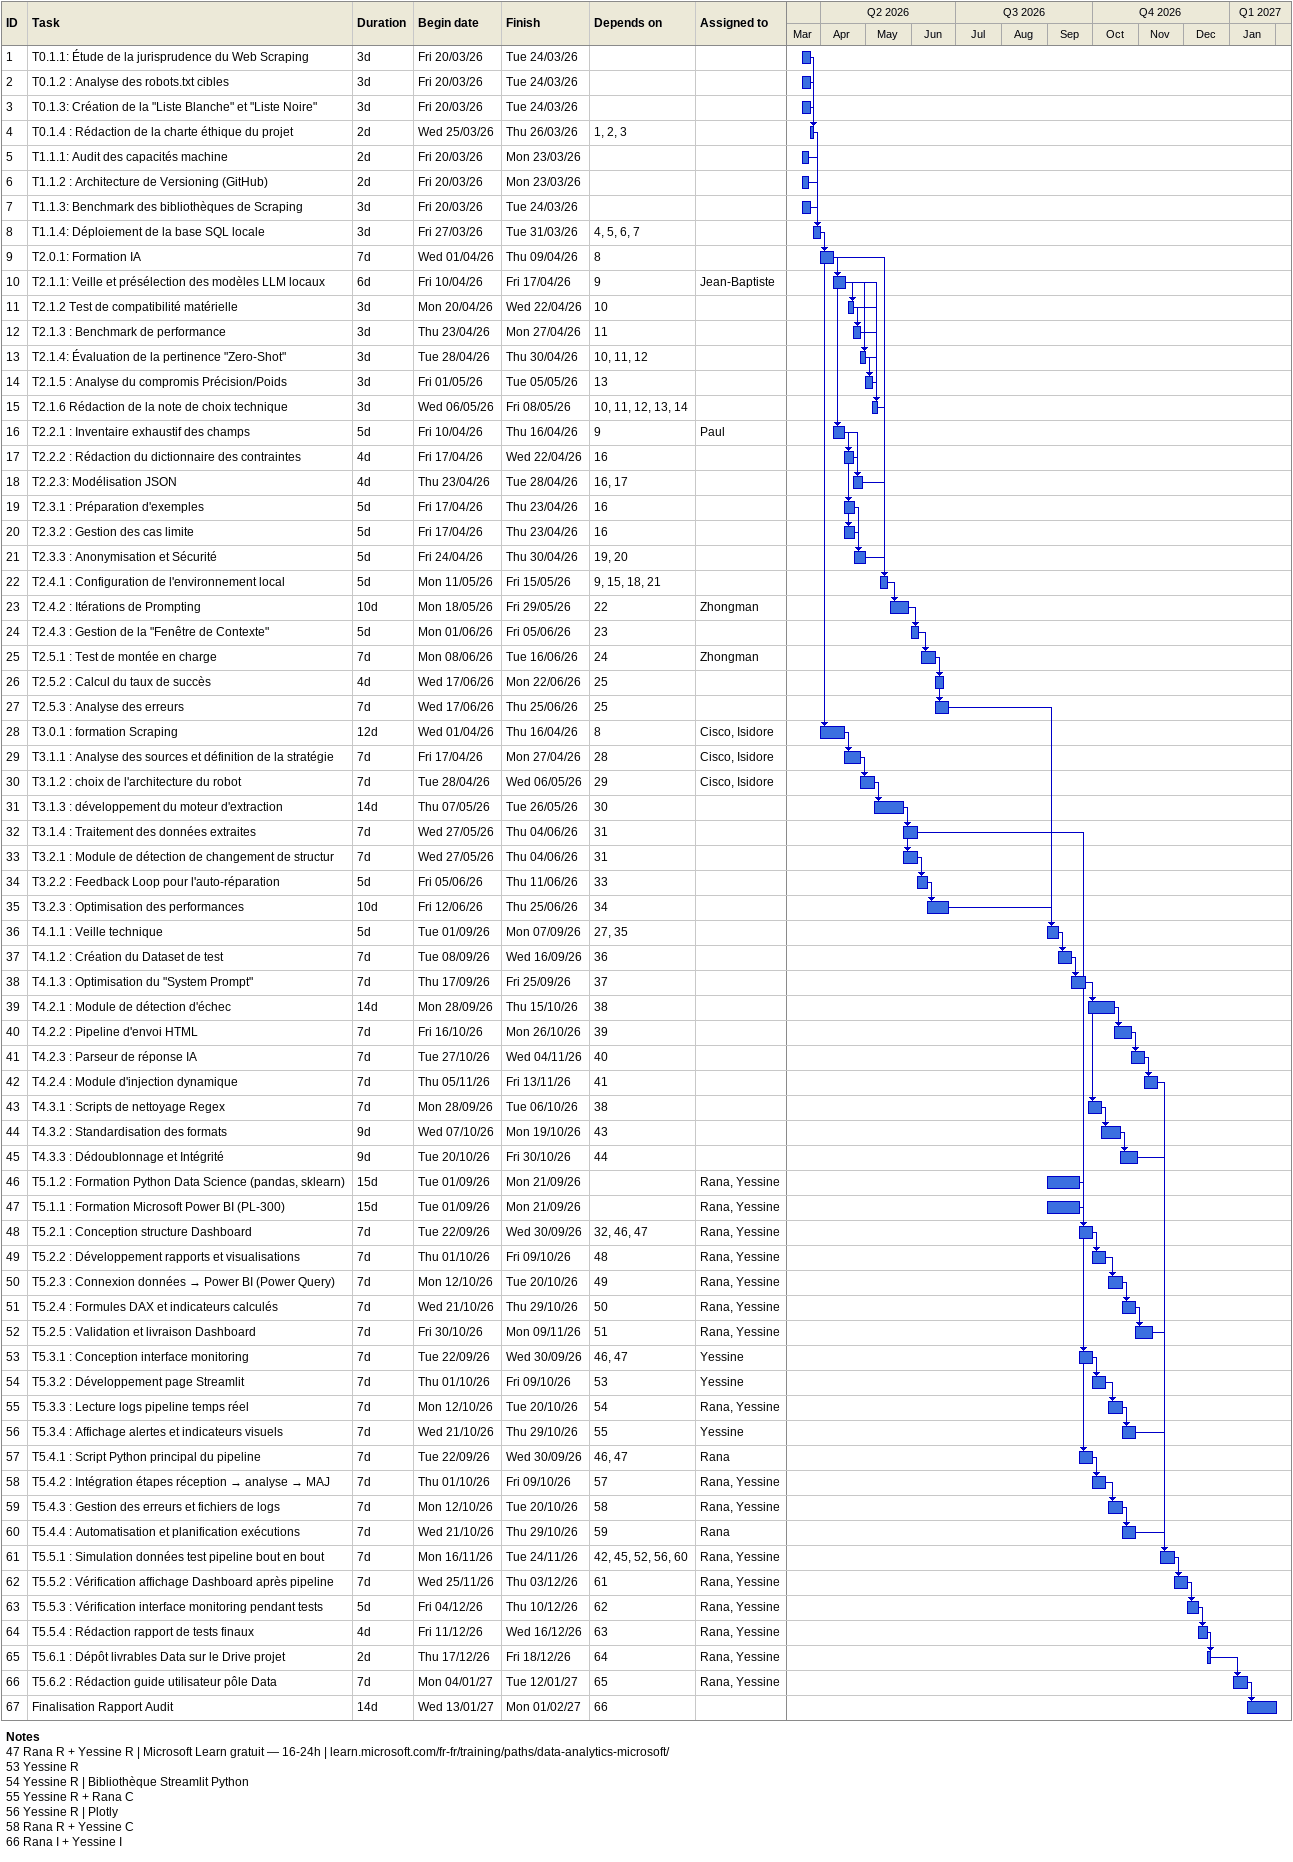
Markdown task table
| ID | Task | Duration | Start | Finish | Predecessors | Resources |
|---|---|---|---|---|---|---|
| 1 | T0.1.1: Étude de la jurisprudence du Web Scraping | 3d | 2026-03-20 | 2026-03-24 |  |  |
| 2 | T0.1.2 : Analyse des robots.txt cibles | 3d | 2026-03-20 | 2026-03-24 |  |  |
| 3 | T0.1.3: Création de la "Liste Blanche" et "Liste Noire" | 3d | 2026-03-20 | 2026-03-24 |  |  |
| 4 | T0.1.4 : Rédaction de la charte éthique du projet | 2d | 2026-03-25 | 2026-03-26 | 1, 2, 3 |  |
| 5 | T1.1.1: Audit des capacités machine | 2d | 2026-03-20 | 2026-03-23 |  |  |
| 6 | T1.1.2 : Architecture de Versioning (GitHub) | 2d | 2026-03-20 | 2026-03-23 |  |  |
| 7 | T1.1.3: Benchmark des bibliothèques de Scraping | 3d | 2026-03-20 | 2026-03-24 |  |  |
| 8 | T1.1.4: Déploiement de la base SQL locale | 3d | 2026-03-27 | 2026-03-31 | 4, 5, 6, 7 |  |
| 9 | T2.0.1: Formation IA | 7d | 2026-04-01 | 2026-04-09 | 8 |  |
| 10 | T2.1.1: Veille et présélection des modèles LLM locaux | 6d | 2026-04-10 | 2026-04-17 | 9 | Jean-Baptiste |
| 11 | T2.1.2 Test de compatibilité matérielle | 3d | 2026-04-20 | 2026-04-22 | 10 |  |
| 12 | T2.1.3 : Benchmark de performance | 3d | 2026-04-23 | 2026-04-27 | 11 |  |
| 13 | T2.1.4: Évaluation de la pertinence "Zero-Shot" | 3d | 2026-04-28 | 2026-04-30 | 10, 11, 12 |  |
| 14 | T2.1.5 : Analyse du compromis Précision/Poids | 3d | 2026-05-01 | 2026-05-05 | 13 |  |
| 15 | T2.1.6 Rédaction de la note de choix technique | 3d | 2026-05-06 | 2026-05-08 | 10, 11, 12, 13, 14 |  |
| 16 | T2.2.1 : Inventaire exhaustif des champs | 5d | 2026-04-10 | 2026-04-16 | 9 | Paul |
| 17 | T2.2.2 : Rédaction du dictionnaire des contraintes | 4d | 2026-04-17 | 2026-04-22 | 16 |  |
| 18 | T2.2.3: Modélisation JSON | 4d | 2026-04-23 | 2026-04-28 | 16, 17 |  |
| 19 | T2.3.1 : Préparation d'exemples | 5d | 2026-04-17 | 2026-04-23 | 16 |  |
| 20 | T2.3.2 : Gestion des cas limite | 5d | 2026-04-17 | 2026-04-23 | 16 |  |
| 21 | T2.3.3 : Anonymisation et Sécurité | 5d | 2026-04-24 | 2026-04-30 | 19, 20 |  |
| 22 | T2.4.1 : Configuration de l'environnement local | 5d | 2026-05-11 | 2026-05-15 | 9, 15, 18, 21 |  |
| 23 | T2.4.2 : Itérations de Prompting | 10d | 2026-05-18 | 2026-05-29 | 22 | Zhongman |
| 24 | T2.4.3 : Gestion de la "Fenêtre de Contexte" | 5d | 2026-06-01 | 2026-06-05 | 23 |  |
| 25 | T2.5.1 : Test de montée en charge | 7d | 2026-06-08 | 2026-06-16 | 24 | Zhongman |
| 26 | T2.5.2 : Calcul du taux de succès | 4d | 2026-06-17 | 2026-06-22 | 25 |  |
| 27 | T2.5.3 : Analyse des erreurs | 7d | 2026-06-17 | 2026-06-25 | 25 |  |
| 28 | T3.0.1 : formation Scraping | 12d | 2026-04-01 | 2026-04-16 | 8 | Cisco, Isidore |
| 29 | T3.1.1 : Analyse des sources et définition de la stratégie | 7d | 2026-04-17 | 2026-04-27 | 28 | Cisco, Isidore |
| 30 | T3.1.2 : choix de l'architecture du robot | 7d | 2026-04-28 | 2026-05-06 | 29 | Cisco, Isidore |
| 31 | T3.1.3 : développement du moteur d'extraction | 14d | 2026-05-07 | 2026-05-26 | 30 |  |
| 32 | T3.1.4 : Traitement des données extraites | 7d | 2026-05-27 | 2026-06-04 | 31 |  |
| 33 | T3.2.1 : Module de détection de changement de structur | 7d | 2026-05-27 | 2026-06-04 | 31 |  |
| 34 | T3.2.2 : Feedback Loop pour l'auto-réparation | 5d | 2026-06-05 | 2026-06-11 | 33 |  |
| 35 | T3.2.3 : Optimisation des performances | 10d | 2026-06-12 | 2026-06-25 | 34 |  |
| 36 | T4.1.1 : Veille technique | 5d | 2026-09-01 | 2026-09-07 | 27, 35 |  |
| 37 | T4.1.2 : Création du Dataset de test | 7d | 2026-09-08 | 2026-09-16 | 36 |  |
| 38 | T4.1.3 : Optimisation du "System Prompt" | 7d | 2026-09-17 | 2026-09-25 | 37 |  |
| 39 | T4.2.1 : Module de détection d'échec | 14d | 2026-09-28 | 2026-10-15 | 38 |  |
| 40 | T4.2.2 : Pipeline d'envoi HTML | 7d | 2026-10-16 | 2026-10-26 | 39 |  |
| 41 | T4.2.3 : Parseur de réponse IA | 7d | 2026-10-27 | 2026-11-04 | 40 |  |
| 42 | T4.2.4 : Module d'injection dynamique | 7d | 2026-11-05 | 2026-11-13 | 41 |  |
| 43 | T4.3.1 : Scripts de nettoyage Regex | 7d | 2026-09-28 | 2026-10-06 | 38 |  |
| 44 | T4.3.2 : Standardisation des formats | 9d | 2026-10-07 | 2026-10-19 | 43 |  |
| 45 | T4.3.3 : Dédoublonnage et Intégrité | 9d | 2026-10-20 | 2026-10-30 | 44 |  |
| 46 | T5.1.2 : Formation Python Data Science (pandas, sklearn) | 15d | 2026-09-01 | 2026-09-21 |  | Rana, Yessine |
| 47 | T5.1.1 : Formation Microsoft Power BI (PL-300) | 15d | 2026-09-01 | 2026-09-21 |  | Rana, Yessine |
| 48 | T5.2.1 : Conception structure Dashboard | 7d | 2026-09-22 | 2026-09-30 | 32, 46, 47 | Rana, Yessine |
| 49 | T5.2.2 : Développement rapports et visualisations | 7d | 2026-10-01 | 2026-10-09 | 48 | Rana, Yessine |
| 50 | T5.2.3 : Connexion données → Power BI (Power Query) | 7d | 2026-10-12 | 2026-10-20 | 49 | Rana, Yessine |
| 51 | T5.2.4 : Formules DAX et indicateurs calculés | 7d | 2026-10-21 | 2026-10-29 | 50 | Rana, Yessine |
| 52 | T5.2.5 : Validation et livraison Dashboard | 7d | 2026-10-30 | 2026-11-09 | 51 | Rana, Yessine |
| 53 | T5.3.1 : Conception interface monitoring | 7d | 2026-09-22 | 2026-09-30 | 46, 47 | Yessine |
| 54 | T5.3.2 : Développement page Streamlit | 7d | 2026-10-01 | 2026-10-09 | 53 | Yessine |
| 55 | T5.3.3 : Lecture logs pipeline temps réel | 7d | 2026-10-12 | 2026-10-20 | 54 | Rana, Yessine |
| 56 | T5.3.4 : Affichage alertes et indicateurs visuels | 7d | 2026-10-21 | 2026-10-29 | 55 | Yessine |
| 57 | T5.4.1 : Script Python principal du pipeline | 7d | 2026-09-22 | 2026-09-30 | 46, 47 | Rana |
| 58 | T5.4.2 : Intégration étapes réception → analyse → MAJ | 7d | 2026-10-01 | 2026-10-09 | 57 | Rana, Yessine |
| 59 | T5.4.3 : Gestion des erreurs et fichiers de logs | 7d | 2026-10-12 | 2026-10-20 | 58 | Rana, Yessine |
| 60 | T5.4.4 : Automatisation et planification exécutions | 7d | 2026-10-21 | 2026-10-29 | 59 | Rana |
| 61 | T5.5.1 : Simulation données test pipeline bout en bout | 7d | 2026-11-16 | 2026-11-24 | 42, 45, 52, 56, 60 | Rana, Yessine |
| 62 | T5.5.2 : Vérification affichage Dashboard après pipeline | 7d | 2026-11-25 | 2026-12-03 | 61 | Rana, Yessine |
| 63 | T5.5.3 : Vérification interface monitoring pendant tests | 5d | 2026-12-04 | 2026-12-10 | 62 | Rana, Yessine |
| 64 | T5.5.4 : Rédaction rapport de tests finaux | 4d | 2026-12-11 | 2026-12-16 | 63 | Rana, Yessine |
| 65 | T5.6.1 : Dépôt livrables Data sur le Drive projet | 2d | 2026-12-17 | 2026-12-18 | 64 | Rana, Yessine |
| 66 | T5.6.2 : Rédaction guide utilisateur pôle Data | 7d | 2027-01-04 | 2027-01-12 | 65 | Rana, Yessine |
| 67 | Finalisation Rapport Audit | 14d | 2027-01-13 | 2027-02-01 | 66 |  |

Notes
- 47: Rana R + Yessine R | Microsoft Learn gratuit — 16-24h | learn.microsoft.com/fr-fr/training/paths/data-analytics-microsoft/
- 53: Yessine R
- 54: Yessine R | Bibliothèque Streamlit Python
- 55: Yessine R + Rana C
- 56: Yessine R | Plotly
- 58: Rana R + Yessine C
- 66: Rana I + Yessine I
